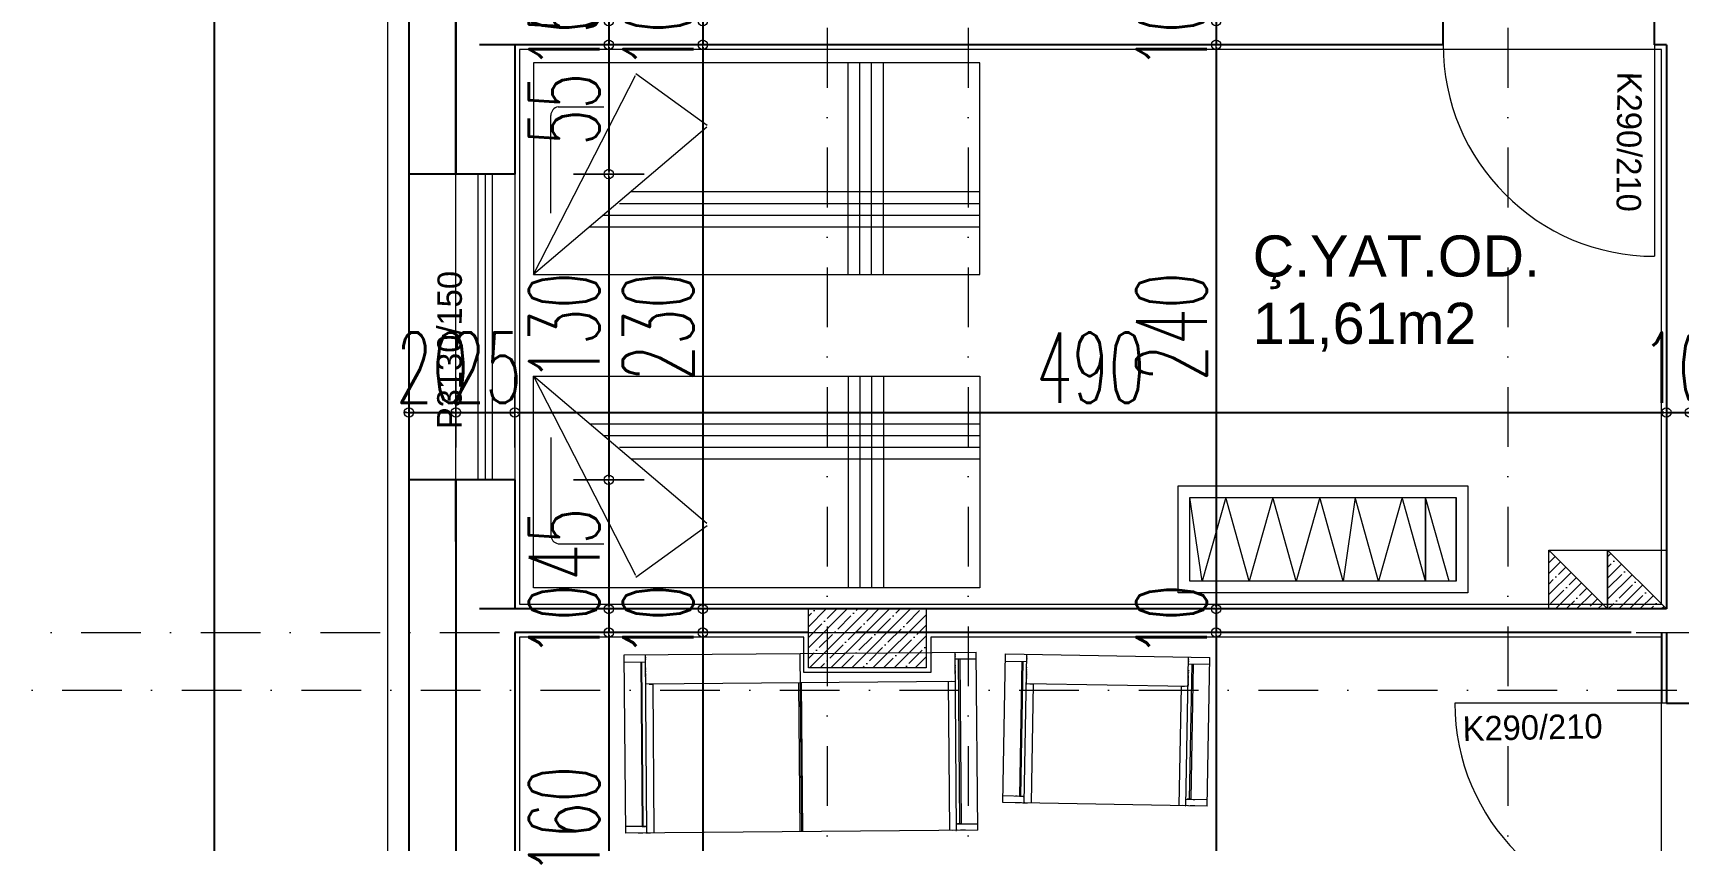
# Model space of a CAD drawing. Header units: millimetres. Extents: x -16104 to 67872, y -88009 to 12107.
# Drawn here: x 25704 to 26404, y -7058 to -6715 of the extents above; entities that cross this region are included whole.
import ezdxf

# ---------------------------------------------------------------- set-up
doc = ezdxf.new("R2010")
doc.units = ezdxf.units.MM
doc.linetypes.add('DASHDOTX2', pattern=[50.8, 25.4, -12.7, 0, -12.7])
doc.layers.get('0').update_dxf_attribs({"color": 241})
for name, color, linetype, lineweight in [('akslar', 144, 'Continuous', 20), ('baca', 46, 'Continuous', 5), ('bacas', 11, 'Continuous', 5), ('duvar', 123, 'Continuous', 25), ('emsal&kolon', 1, 'Continuous', 5), ('kapı', 3, 'Continuous', 5), ('kolon', 1, 'Continuous', 5), ('OLCU', 54, 'Continuous', 13), ('pencere', 5, 'Continuous', 5), ('POZ', 36, 'Continuous', 18), ('SıVA', 40, 'Continuous', 9), ('tefriş', 30, 'Continuous', 5), ('ÖLÇÜ', 252, 'Continuous', 20)]:
    doc.layers.add(name, color=color, linetype=linetype, lineweight=lineweight)
doc.styles.add('DIM', font='Txttw.shx', dxfattribs={"width": 0.6})
doc.styles.add('M2', font='stylu.ttf', dxfattribs={"height": 10})
doc.dimstyles.new('50', dxfattribs={"dimscale": 0, "dimtxt": 30, "dimasz": 1, "dimexe": 0, "dimexo": 2, "dimgap": 4, "dimtad": 1, "dimdec": 0, "dimzin": 0, "dimdsep": 46, "dimtxsty": 'DIM', "dimblk1": 'DOT', "dimblk2": 'DOT', "dimsah": 1, "dimcen": 1.5, "dimdle": 3, "dimse1": 1, "dimse2": 1, "dimclrd": 256, "dimclre": 9, "dimclrt": 256, "dimadec": 0, "dimazin": 0, "dimtfac": 0.24, "dimtdec": 0, "dimtix": 1, "dimtmove": 2, "dimatfit": 3, "dimldrblk": 'DOT', "dimfxl": 0, "dimtolj": 1, "dimtzin": 15, "dimarcsym": 0})

# ---------------------------------------------------------------- blocks, each defined once
blk = doc.blocks.new('NEWBLOCK4')
at = {"layer": 'bacas'}
for p, q in [((-0.8505, 0.5894), (-0.8505, 2.0869)), ((-0.093, 2.0869), (-0.8505, 2.0869)), ((-0.8205, 2.0869), (-0.8205, 1.9969)), ((-0.1205, 1.9969), (-0.1205, 2.0869)), ((-0.1205, 2.0269), (-0.1205, 2.0344)), ((-0.093, 2.0869), (-0.093, 0.5894)), ((-0.093, 2.0344), (-0.093, 2.0144)), ((-0.093, 1.9969), (-0.8505, 1.9969)), ((-0.8405, 1.9969), (-0.838, 1.9969)), ((-0.833, 1.9969), (-0.8305, 1.9969)), ((-0.8205, 2.0169), (-0.1205, 2.0169)), ((-0.1205, 2.0119), (-0.8205, 2.0119)), ((-0.7955, 1.9969), (-0.793, 1.9969)), ((-0.788, 1.9969), (-0.7855, 1.9969)), ((-0.7805, 1.9969), (-0.778, 1.9969)), ((-0.773, 1.9969), (-0.7705, 1.9969)), ((-0.768, 1.9969), (-0.763, 1.9969)), ((-0.7605, 1.9969), (-0.758, 1.9969)), ((-0.7555, 1.9969), (-0.753, 1.9969)), ((-0.7505, 1.9969), (-0.748, 1.9969)), ((-0.7455, 1.9969), (-0.743, 1.9969)), ((-0.7405, 1.9969), (-0.738, 1.9969)), ((-0.7355, 1.9969), (-0.733, 1.9969)), ((-0.7305, 1.9969), (-0.728, 1.9969)), ((-0.7255, 1.9969), (-0.7255, 0.6794)), ((-0.7255, 1.9969), (-0.7255, 1.9944)), ((-0.7255, 1.9819), (-0.7255, 1.9669)), ((-0.7255, 1.9669), (-0.093, 1.9669)), ((-0.1205, 2.0169), (-0.1205, 2.0019)), ((-0.1205, 2.0144), (-0.1205, 2.0119)), ((-0.093, 2.0019), (-0.093, 1.9819)), ((-0.093, 1.9944), (-0.093, 1.9969)), ((-0.8505, 1.3369), (-0.093, 1.3369)), ((-0.093, 1.3425), (-0.7255, 1.3425)), ((-0.093, 1.3319), (-0.7255, 1.3319)), ((-0.7255, 0.6944), (-0.7255, 0.7094)), ((-0.7255, 0.7094), (-0.093, 0.7094)), ((-0.093, 0.6794), (-0.8505, 0.6794)), ((-0.8405, 0.6794), (-0.838, 0.6794)), ((-0.833, 0.6794), (-0.8305, 0.6794)), ((-0.8205, 0.5894), (-0.8205, 0.6794)), ((-0.1205, 0.6644), (-0.8205, 0.6644)), ((-0.8205, 0.6594), (-0.1205, 0.6594)), ((-0.7955, 0.6794), (-0.793, 0.6794)), ((-0.788, 0.6794), (-0.7855, 0.6794)), ((-0.7805, 0.6794), (-0.778, 0.6794)), ((-0.773, 0.6794), (-0.7705, 0.6794)), ((-0.768, 0.6794), (-0.763, 0.6794)), ((-0.7605, 0.6794), (-0.758, 0.6794)), ((-0.7555, 0.6794), (-0.753, 0.6794)), ((-0.7505, 0.6794), (-0.748, 0.6794)), ((-0.7455, 0.6794), (-0.743, 0.6794)), ((-0.7405, 0.6794), (-0.738, 0.6794)), ((-0.7355, 0.6794), (-0.733, 0.6794)), ((-0.7305, 0.6794), (-0.728, 0.6794)), ((-0.7255, 0.6794), (-0.7255, 0.6819)), ((-0.1205, 0.6794), (-0.1205, 0.5894)), ((-0.1205, 0.6594), (-0.1205, 0.6744)), ((-0.1205, 0.6619), (-0.1205, 0.6644)), ((-0.1205, 0.6494), (-0.1205, 0.6419)), ((-0.093, 0.6744), (-0.093, 0.6944)), ((-0.093, 0.6819), (-0.093, 0.6794)), ((-0.093, 0.6419), (-0.093, 0.6619)), ((-0.093, 0.5894), (-0.8505, 0.5894))]:
    blk.add_line(p, q, dxfattribs=at)
blk = doc.blocks.new('tekli.')
at = {"layer": 'bacas'}
for p, q in [((43.44, 0), (-43.44, 0)), ((-43.44, 0), (-43.44, -63.16)), ((-38.19, 0), (-36.19, 0)), ((-34.94, 0), (-32.94, 0)), ((-34.19, 0), (-34.44, 0)), ((-34.44, 0), (-34.44, -63.16)), ((-31.44, -50.66), (-31.44, 0)), ((31.44, -50.66), (31.44, 0)), ((34.94, 0), (32.94, 0)), ((34.19, 0), (34.44, 0)), ((34.44, 0), (34.44, -63.16)), ((38.19, 0), (36.19, 0)), ((43.44, 0), (43.44, -63.16)), ((-34.44, -2.75), (-43.44, -2.75)), ((-37.44, -2.75), (-38.19, -2.75)), ((-36.44, -60.16), (-36.44, -2.75)), ((-36.44, -2.75), (-34.94, -2.75)), ((-36.19, -2.75), (-35.94, -2.75)), ((-35.94, -2.75), (-35.94, -60.16)), ((34.44, -2.75), (43.44, -2.75)), ((36.44, -2.75), (34.94, -2.75)), ((35.94, -2.75), (35.94, -60.16)), ((36.19, -2.75), (35.94, -2.75)), ((36.44, -60.16), (36.44, -2.75)), ((37.44, -2.75), (38.19, -2.75)), ((34.44, -50.66), (-34.44, -50.66)), ((-34.44, -50.66), (-34.19, -50.66)), ((-34.44, -51.16), (-34.44, -50.91)), ((-34.44, -51.66), (-34.44, -51.41)), ((-34.44, -52.16), (-34.44, -51.91)), ((-34.44, -52.66), (-34.44, -52.41)), ((-34.44, -53.16), (-34.44, -52.91)), ((-34.44, -53.66), (-34.44, -53.41)), ((-34.44, -54.16), (-34.44, -53.91)), ((-34.44, -54.91), (-34.44, -54.41)), ((-34.44, -55.41), (-34.44, -55.16)), ((-34.44, -56.16), (-34.44, -55.91)), ((-32.94, -50.66), (-31.44, -50.66)), ((32.94, -50.66), (31.44, -50.66)), ((34.44, -50.66), (34.19, -50.66)), ((34.44, -51.16), (34.44, -50.91)), ((34.44, -51.66), (34.44, -51.41)), ((34.44, -52.16), (34.44, -51.91)), ((34.44, -52.66), (34.44, -52.41)), ((34.44, -53.16), (34.44, -52.91)), ((34.44, -53.66), (34.44, -53.41)), ((34.44, -54.16), (34.44, -53.91)), ((34.44, -54.91), (34.44, -54.41)), ((34.44, -55.41), (34.44, -55.16)), ((34.44, -56.16), (34.44, -55.91)), ((-43.44, -60.16), (-34.44, -60.16)), ((-34.44, -56.91), (-34.44, -56.66)), ((-34.44, -57.66), (-34.44, -57.41)), ((-34.44, -61.41), (-34.44, -61.16)), ((-34.44, -62.16), (-34.44, -61.91)), ((34.44, -56.91), (34.44, -56.66)), ((34.44, -57.66), (34.44, -57.41)), ((43.44, -60.16), (34.44, -60.16)), ((34.44, -61.41), (34.44, -61.16)), ((34.44, -62.16), (34.44, -61.91)), ((-43.44, -63.16), (43.44, -63.16))]:
    blk.add_line(p, q, dxfattribs=at)
blk = doc.blocks.new('cv')
at = {"layer": 'tefriş', "linetype": 'ByBlock'}
for p, q in [((-13586.28, -26708.58), (-13586.28, -26744.07)), ((-13573.28, -26708.58), (-13573.28, -26744.07))]:
    blk.add_line(p, q, dxfattribs=at)
for points in [[(-13591.28, -26703.58), (-13468.02, -26703.58), (-13468.02, -26749.07), (-13591.28, -26749.07)], [(-13586.28, -26708.58), (-13473.02, -26708.58), (-13473.02, -26744.07), (-13586.28, -26744.07)]]:
    blk.add_lwpolyline(points, close=True, dxfattribs=at)
blk.add_lwpolyline([(-13583.28, -26708.58), (-13573.28, -26744.07), (-13573.28, -26708.58), (-13563.28, -26744.07), (-13553.28, -26708.58), (-13543.28, -26744.07), (-13538.28, -26708.58), (-13528.28, -26744.07), (-13518.28, -26708.58), (-13508.28, -26744.07), (-13498.28, -26708.58), (-13488.28, -26744.07), (-13478.28, -26708.58), (-13473.02, -26744.07)], dxfattribs=at)
blk = doc.blocks.new('rec')
at = {"layer": 'tefriş', "linetype": 'ByBlock'}
for p, q in [((21489.37, 4993.97), (21532.87, 4909.34)), ((21563.13, 4931.27), (21489.37, 4993.97)), ((21623.29, 4993.97), (21623.29, 4903.97)), ((21628.29, 4993.97), (21628.29, 4903.97)), ((21633.29, 4993.97), (21633.29, 4903.97)), ((21638.29, 4993.97), (21638.29, 4903.97)), ((21513.18, 4973.72), (21679.37, 4973.72)), ((21496.74, 4967.85), (21496.74, 4926.33)), ((21519.07, 4968.72), (21679.37, 4968.72)), ((21525.99, 4963.72), (21679.37, 4963.72)), ((21530.83, 4958.72), (21679.37, 4958.72)), ((21533, 4908.51), (21563.26, 4930.43)), ((21499.86, 4922.66), (21519.35, 4922.66))]:
    blk.add_line(p, q, dxfattribs=at)
blk.add_lwpolyline([(21489.37, 4993.97), (21679.37, 4993.97), (21679.37, 4903.97), (21489.37, 4903.97), (21489.37, 4993.97)], dxfattribs=at)
blk.add_arc((21500.64, 4926.49), 3.9, 182.33617, 258.52931, dxfattribs=at)
blk = doc.blocks.new('DOT')
for p, q in [((0, 15), (0, -15)), ((-2, 0), (0, 0)), ((2, 0), (0, 0))]:
    blk.add_line(p, q)
blk.add_circle((0, 0), 2)
blk = doc.blocks.new('*D7291')
at = {"layer": 'Defpoints', "color": 0, "transparency": 16777216}
for p in [(25949.37, -6704.56), (25949.37, -6709.56), (25949.37, -6709.56)]:
    blk.add_point(p, dxfattribs=at)
at = {"layer": 'OLCU', "lineweight": -2, "transparency": 16777216}
for p, q in [((25949.37, -6703.56), (25949.37, -6702.56)), ((25949.37, -6704.56), (25949.37, -6709.56)), ((25949.37, -6710.56), (25949.37, -6711.56))]:
    blk.add_line(p, q, dxfattribs=at)
for p, rotation in [((25949.37, -6704.56), 270), ((25949.37, -6709.56), 90)]:
    blk.add_blockref('DOT', p, dxfattribs=dict(at, rotation=rotation))
at = {"layer": 'OLCU', "transparency": 16777216, "insert": (25930.37, -6707.06), "char_height": 30, "attachment_point": 5, "rotation": 90, "style": 'DIM'}
blk.add_mtext('\\A1;5', dxfattribs=at)
blk = doc.blocks.new('*D7292')
at = {"layer": 'Defpoints', "color": 0, "transparency": 16777216}
for p in [(25949.37, -6709.56), (25949.37, -6719.56), (25949.37, -6719.56)]:
    blk.add_point(p, dxfattribs=at)
at = {"layer": 'OLCU', "lineweight": -2, "transparency": 16777216}
for p, q in [((25949.37, -6708.56), (25949.37, -6707.56)), ((25949.37, -6709.56), (25949.37, -6719.56)), ((25949.37, -6720.56), (25949.37, -6721.56))]:
    blk.add_line(p, q, dxfattribs=at)
for p, rotation in [((25949.37, -6709.56), 270), ((25949.37, -6719.56), 90)]:
    blk.add_blockref('DOT', p, dxfattribs=dict(at, rotation=rotation))
at = {"layer": 'OLCU', "transparency": 16777216, "insert": (25930.37, -6714.56), "char_height": 30, "attachment_point": 5, "rotation": 90, "style": 'DIM'}
blk.add_mtext('\\A1;10', dxfattribs=at)
blk = doc.blocks.new('*D7597')
at = {"layer": 'Defpoints', "color": 0, "transparency": 16777216}
for p in [(25909.37, -6719.56), (25909.37, -6774.56), (25949.37, -6774.56)]:
    blk.add_point(p, dxfattribs=at)
at = {"layer": 'OLCU', "lineweight": -2, "transparency": 16777216}
blk.add_line((25949.37, -6720.56), (25949.37, -6773.56), dxfattribs=at)
for p, rotation in [((25949.37, -6719.56), 90), ((25949.37, -6774.56), 270)]:
    blk.add_blockref('DOT', p, dxfattribs=dict(at, rotation=rotation))
at = {"layer": 'OLCU', "transparency": 16777216, "insert": (25930.37, -6747.06), "char_height": 30, "attachment_point": 5, "rotation": 90, "style": 'DIM'}
blk.add_mtext('\\A1;55', dxfattribs=at)
blk = doc.blocks.new('*D7598')
at = {"layer": 'Defpoints', "color": 0, "transparency": 16777216}
for p in [(25909.37, -6774.56), (25909.37, -6904.56), (25949.37, -6904.56)]:
    blk.add_point(p, dxfattribs=at)
at = {"layer": 'OLCU', "lineweight": -2, "transparency": 16777216}
blk.add_line((25949.37, -6775.56), (25949.37, -6903.56), dxfattribs=at)
for p, rotation in [((25949.37, -6774.56), 90), ((25949.37, -6904.56), 270)]:
    blk.add_blockref('DOT', p, dxfattribs=dict(at, rotation=rotation))
at = {"layer": 'OLCU', "transparency": 16777216, "insert": (25930.37, -6839.56), "char_height": 30, "attachment_point": 5, "rotation": 90, "style": 'DIM'}
blk.add_mtext('\\A1;130', dxfattribs=at)
blk = doc.blocks.new('*D7599')
at = {"layer": 'Defpoints', "color": 0, "transparency": 16777216}
for p in [(25909.37, -6904.56), (25909.37, -6959.56), (25949.37, -6959.56)]:
    blk.add_point(p, dxfattribs=at)
at = {"layer": 'OLCU', "lineweight": -2, "transparency": 16777216}
blk.add_line((25949.37, -6905.56), (25949.37, -6958.56), dxfattribs=at)
for p, rotation in [((25949.37, -6904.56), 90), ((25949.37, -6959.56), 270)]:
    blk.add_blockref('DOT', p, dxfattribs=dict(at, rotation=rotation))
at = {"layer": 'OLCU', "transparency": 16777216, "insert": (25930.37, -6932.06), "char_height": 30, "attachment_point": 5, "rotation": 90, "style": 'DIM'}
blk.add_mtext('\\A1;45', dxfattribs=at)
blk = doc.blocks.new('*D7293')
at = {"layer": 'Defpoints', "color": 0, "transparency": 16777216}
for p in [(25949.37, -6959.56), (25949.37, -6969.56), (25949.37, -6969.56)]:
    blk.add_point(p, dxfattribs=at)
at = {"layer": 'OLCU', "lineweight": -2, "transparency": 16777216}
for p, q in [((25949.37, -6958.56), (25949.37, -6957.56)), ((25949.37, -6959.56), (25949.37, -6969.56)), ((25949.37, -6970.56), (25949.37, -6971.56))]:
    blk.add_line(p, q, dxfattribs=at)
for p, rotation in [((25949.37, -6959.56), 270), ((25949.37, -6969.56), 90)]:
    blk.add_blockref('DOT', p, dxfattribs=dict(at, rotation=rotation))
at = {"layer": 'OLCU', "transparency": 16777216, "insert": (25930.37, -6964.56), "char_height": 30, "attachment_point": 5, "rotation": 90, "style": 'DIM'}
blk.add_mtext('\\A1;10', dxfattribs=at)
blk = doc.blocks.new('*D7600')
at = {"layer": 'Defpoints', "color": 0, "transparency": 16777216}
for p in [(25909.37, -6969.56), (25909.37, -7129.31), (25949.37, -7129.31)]:
    blk.add_point(p, dxfattribs=at)
at = {"layer": 'OLCU', "lineweight": -2, "transparency": 16777216}
blk.add_line((25949.37, -6970.56), (25949.37, -7128.31), dxfattribs=at)
for p, rotation in [((25949.37, -6969.56), 90), ((25949.37, -7129.31), 270)]:
    blk.add_blockref('DOT', p, dxfattribs=dict(at, rotation=rotation))
at = {"layer": 'OLCU', "transparency": 16777216, "insert": (25930.37, -7049.44), "char_height": 30, "attachment_point": 5, "rotation": 90, "style": 'DIM'}
blk.add_mtext('\\A1;160', dxfattribs=at)
blk = doc.blocks.new('*D7296')
at = {"layer": 'Defpoints', "color": 0, "transparency": 16777216}
for p in [(25989.37, -6709.56), (25989.37, -6719.56), (25989.37, -6719.56)]:
    blk.add_point(p, dxfattribs=at)
at = {"layer": 'OLCU', "lineweight": -2, "transparency": 16777216}
for p, q in [((25989.37, -6708.56), (25989.37, -6707.56)), ((25989.37, -6709.56), (25989.37, -6719.56)), ((25989.37, -6720.56), (25989.37, -6721.56))]:
    blk.add_line(p, q, dxfattribs=at)
for p, rotation in [((25989.37, -6709.56), 270), ((25989.37, -6719.56), 90)]:
    blk.add_blockref('DOT', p, dxfattribs=dict(at, rotation=rotation))
at = {"layer": 'OLCU', "transparency": 16777216, "insert": (25970.37, -6714.56), "char_height": 30, "attachment_point": 5, "rotation": 90, "style": 'DIM'}
blk.add_mtext('\\A1;10', dxfattribs=at)
blk = doc.blocks.new('*D7297')
at = {"layer": 'Defpoints', "color": 0, "transparency": 16777216}
for p in [(25989.37, -6719.56), (25989.37, -6959.56), (25989.37, -6959.56)]:
    blk.add_point(p, dxfattribs=at)
at = {"layer": 'OLCU', "lineweight": -2, "transparency": 16777216}
blk.add_line((25989.37, -6720.56), (25989.37, -6958.56), dxfattribs=at)
for p, rotation in [((25989.37, -6719.56), 90), ((25989.37, -6959.56), 270)]:
    blk.add_blockref('DOT', p, dxfattribs=dict(at, rotation=rotation))
at = {"layer": 'OLCU', "transparency": 16777216, "insert": (25970.37, -6839.56), "char_height": 30, "attachment_point": 5, "rotation": 90, "style": 'DIM'}
blk.add_mtext('\\A1;230', dxfattribs=at)
blk = doc.blocks.new('*D7298')
at = {"layer": 'Defpoints', "color": 0, "transparency": 16777216}
for p in [(25989.37, -6959.56), (25989.37, -6969.56), (25989.37, -6969.56)]:
    blk.add_point(p, dxfattribs=at)
at = {"layer": 'OLCU', "lineweight": -2, "transparency": 16777216}
for p, q in [((25989.37, -6958.56), (25989.37, -6957.56)), ((25989.37, -6959.56), (25989.37, -6969.56)), ((25989.37, -6970.56), (25989.37, -6971.56))]:
    blk.add_line(p, q, dxfattribs=at)
for p, rotation in [((25989.37, -6959.56), 270), ((25989.37, -6969.56), 90)]:
    blk.add_blockref('DOT', p, dxfattribs=dict(at, rotation=rotation))
at = {"layer": 'OLCU', "transparency": 16777216, "insert": (25970.37, -6964.56), "char_height": 30, "attachment_point": 5, "rotation": 90, "style": 'DIM'}
blk.add_mtext('\\A1;10', dxfattribs=at)
blk = doc.blocks.new('*D7299')
at = {"layer": 'Defpoints', "color": 0, "transparency": 16777216}
for p in [(25989.37, -6969.56), (25989.37, -7419.06), (25989.37, -7419.06)]:
    blk.add_point(p, dxfattribs=at)
at = {"layer": 'OLCU', "lineweight": -2, "transparency": 16777216}
blk.add_line((25989.37, -6970.56), (25989.37, -7418.06), dxfattribs=at)
for p, rotation in [((25989.37, -6969.56), 90), ((25989.37, -7419.06), 270)]:
    blk.add_blockref('DOT', p, dxfattribs=dict(at, rotation=rotation))
at = {"layer": 'OLCU', "transparency": 16777216, "insert": (25970.37, -7194.31), "char_height": 30, "attachment_point": 5, "rotation": 90, "style": 'DIM'}
blk.add_mtext('\\A1;450', dxfattribs=at)
blk = doc.blocks.new('*D7310')
at = {"layer": 'Defpoints', "color": 0, "transparency": 16777216}
for p in [(26207.79, -6709.56), (26207.79, -6719.56), (26207.79, -6719.56)]:
    blk.add_point(p, dxfattribs=at)
at = {"layer": 'OLCU', "lineweight": -2, "transparency": 16777216}
for p, q in [((26207.79, -6708.56), (26207.79, -6707.56)), ((26207.79, -6709.56), (26207.79, -6719.56)), ((26207.79, -6720.56), (26207.79, -6721.56))]:
    blk.add_line(p, q, dxfattribs=at)
for p, rotation in [((26207.79, -6709.56), 270), ((26207.79, -6719.56), 90)]:
    blk.add_blockref('DOT', p, dxfattribs=dict(at, rotation=rotation))
at = {"layer": 'OLCU', "transparency": 16777216, "insert": (26188.79, -6714.56), "char_height": 30, "attachment_point": 5, "rotation": 90, "style": 'DIM'}
blk.add_mtext('\\A1;10', dxfattribs=at)
blk = doc.blocks.new('*D7634')
at = {"layer": 'Defpoints', "color": 0, "transparency": 16777216}
for p in [(25884.37, -6875.94), (25864.37, -6904.56), (25884.37, -6904.56)]:
    blk.add_point(p, dxfattribs=at)
at = {"layer": 'OLCU', "lineweight": -2, "transparency": 16777216}
for p, q in [((25863.37, -6875.94), (25862.37, -6875.94)), ((25864.37, -6875.94), (25884.37, -6875.94)), ((25885.37, -6875.94), (25886.37, -6875.94))]:
    blk.add_line(p, q, dxfattribs=at)
blk.add_blockref('DOT', (25864.37, -6875.94), dxfattribs=at)
at = {"layer": 'OLCU', "lineweight": -2, "transparency": 16777216, "rotation": 180}
blk.add_blockref('DOT', (25884.37, -6875.94), dxfattribs=at)
at = {"layer": 'OLCU', "transparency": 16777216, "insert": (25874.37, -6856.94), "char_height": 30, "attachment_point": 5, "style": 'DIM'}
blk.add_mtext('\\A1;20', dxfattribs=at)
blk = doc.blocks.new('*D7332')
at = {"layer": 'Defpoints', "color": 0, "transparency": 16777216}
for p in [(25884.37, -6875.94), (25909.37, -6875.94), (25909.37, -6875.94)]:
    blk.add_point(p, dxfattribs=at)
at = {"layer": 'OLCU', "lineweight": -2, "transparency": 16777216}
for p, q in [((25883.37, -6875.94), (25882.37, -6875.94)), ((25884.37, -6875.94), (25909.37, -6875.94)), ((25910.37, -6875.94), (25911.37, -6875.94))]:
    blk.add_line(p, q, dxfattribs=at)
blk.add_blockref('DOT', (25884.37, -6875.94), dxfattribs=at)
at = {"layer": 'OLCU', "lineweight": -2, "transparency": 16777216, "rotation": 180}
blk.add_blockref('DOT', (25909.37, -6875.94), dxfattribs=at)
at = {"layer": 'OLCU', "transparency": 16777216, "insert": (25896.87, -6856.94), "char_height": 30, "attachment_point": 5, "style": 'DIM'}
blk.add_mtext('\\A1;25', dxfattribs=at)
blk = doc.blocks.new('*D7333')
at = {"layer": 'Defpoints', "color": 0, "transparency": 16777216}
for p in [(25909.37, -6875.94), (26399.37, -6875.94), (26399.37, -6875.94)]:
    blk.add_point(p, dxfattribs=at)
at = {"layer": 'OLCU', "lineweight": -2, "transparency": 16777216}
blk.add_line((25910.37, -6875.94), (26398.37, -6875.94), dxfattribs=at)
at = {"layer": 'OLCU', "lineweight": -2, "transparency": 16777216, "rotation": 180}
blk.add_blockref('DOT', (25909.37, -6875.94), dxfattribs=at)
at = {"layer": 'OLCU', "lineweight": -2, "transparency": 16777216}
blk.add_blockref('DOT', (26399.37, -6875.94), dxfattribs=at)
at = {"layer": 'OLCU', "transparency": 16777216, "insert": (26154.37, -6856.94), "char_height": 30, "attachment_point": 5, "style": 'DIM'}
blk.add_mtext('\\A1;490', dxfattribs=at)
blk = doc.blocks.new('*D7334')
at = {"layer": 'Defpoints', "color": 0, "transparency": 16777216}
for p in [(26399.37, -6875.94), (26409.37, -6875.94), (26409.37, -6875.94)]:
    blk.add_point(p, dxfattribs=at)
at = {"layer": 'OLCU', "lineweight": -2, "transparency": 16777216}
for p, q in [((26398.37, -6875.94), (26397.37, -6875.94)), ((26399.37, -6875.94), (26409.37, -6875.94)), ((26410.37, -6875.94), (26411.37, -6875.94))]:
    blk.add_line(p, q, dxfattribs=at)
blk.add_blockref('DOT', (26399.37, -6875.94), dxfattribs=at)
at = {"layer": 'OLCU', "lineweight": -2, "transparency": 16777216, "rotation": 180}
blk.add_blockref('DOT', (26409.37, -6875.94), dxfattribs=at)
at = {"layer": 'OLCU', "transparency": 16777216, "insert": (26404.37, -6856.94), "char_height": 30, "attachment_point": 5, "style": 'DIM'}
blk.add_mtext('\\A1;10', dxfattribs=at)
blk = doc.blocks.new('*D7564')
at = {"layer": 'Defpoints', "color": 0, "transparency": 16777216}
for p in [(25781.66, -6589.56), (25884.37, -6589.56), (25884.37, -7594.06)]:
    blk.add_point(p, dxfattribs=at)
at = {"layer": 'OLCU', "lineweight": -2, "transparency": 16777216}
blk.add_line((25781.66, -7593.06), (25781.66, -6590.56), dxfattribs=at)
for p, rotation in [((25781.66, -6589.56), 90), ((25781.66, -7594.06), 270)]:
    blk.add_blockref('DOT', p, dxfattribs=dict(at, rotation=rotation))
at = {"layer": 'OLCU', "transparency": 16777216, "insert": (25762.66, -7091.81), "char_height": 30, "attachment_point": 5, "rotation": 90, "style": 'DIM'}
blk.add_mtext('\\A1;1005', dxfattribs=at)
blk = doc.blocks.new('*D7545')
at = {"layer": 'Defpoints', "color": 0, "transparency": 16777216}
for p in [(26207.79, -6719.56), (26207.79, -6959.56), (26207.79, -6959.56)]:
    blk.add_point(p, dxfattribs=at)
at = {"layer": 'OLCU', "lineweight": -2, "transparency": 16777216}
blk.add_line((26207.79, -6720.56), (26207.79, -6958.56), dxfattribs=at)
for p, rotation in [((26207.79, -6719.56), 90), ((26207.79, -6959.56), 270)]:
    blk.add_blockref('DOT', p, dxfattribs=dict(at, rotation=rotation))
at = {"layer": 'OLCU', "transparency": 16777216, "insert": (26188.79, -6839.56), "char_height": 30, "attachment_point": 5, "rotation": 90, "style": 'DIM'}
blk.add_mtext('\\A1;240', dxfattribs=at)
blk = doc.blocks.new('*D7546')
at = {"layer": 'Defpoints', "color": 0, "transparency": 16777216}
for p in [(26207.79, -6959.56), (26207.79, -6969.56), (26207.79, -6969.56)]:
    blk.add_point(p, dxfattribs=at)
at = {"layer": 'OLCU', "lineweight": -2, "transparency": 16777216}
for p, q in [((26207.79, -6958.56), (26207.79, -6957.56)), ((26207.79, -6959.56), (26207.79, -6969.56)), ((26207.79, -6970.56), (26207.79, -6971.56))]:
    blk.add_line(p, q, dxfattribs=at)
for p, rotation in [((26207.79, -6959.56), 270), ((26207.79, -6969.56), 90)]:
    blk.add_blockref('DOT', p, dxfattribs=dict(at, rotation=rotation))
at = {"layer": 'OLCU', "transparency": 16777216, "insert": (26188.79, -6964.56), "char_height": 30, "attachment_point": 5, "rotation": 90, "style": 'DIM'}
blk.add_mtext('\\A1;10', dxfattribs=at)
blk = doc.blocks.new('*D7547')
at = {"layer": 'Defpoints', "color": 0, "transparency": 16777216}
for p in [(26207.79, -6969.56), (26207.79, -7569.06), (26207.79, -7569.06)]:
    blk.add_point(p, dxfattribs=at)
at = {"layer": 'OLCU', "lineweight": -2, "transparency": 16777216}
blk.add_line((26207.79, -6970.56), (26207.79, -7568.06), dxfattribs=at)
for p, rotation in [((26207.79, -6969.56), 90), ((26207.79, -7569.06), 270)]:
    blk.add_blockref('DOT', p, dxfattribs=dict(at, rotation=rotation))
at = {"layer": 'OLCU', "transparency": 16777216, "insert": (26188.79, -7269.31), "char_height": 30, "attachment_point": 5, "rotation": 90, "style": 'DIM'}
blk.add_mtext('\\A1;600', dxfattribs=at)

msp = doc.modelspace()

# ---------------------------------------------------------------- hatches: boundary and pattern name
at = {"layer": 'kolon'}
h = msp.add_hatch(dxfattribs=at)
h.set_pattern_fill('ANSI35,_O', color=256)
h.set_pattern_definition([(45, (21361.3546, -10930.656), (-4.490128, 4.490128), []), (45, (21365.845, -10930.656), (-4.490128, 4.490128), [7.9375, -1.5875, 0, -1.5875])])
h.paths.add_polyline_path([(26084.37, -6984.56), (26084.37, -6959.56), (26034.37, -6959.56), (26034.37, -6984.56)])
at = {"layer": 'ÖLÇÜ'}
h = msp.add_hatch(dxfattribs=at)
h.set_pattern_fill('ANSI35,_O', color=256)
h.set_pattern_definition([(45, (10791.828, 32421.2484), (-4.4901281, 4.4901281), []), (45, (10796.318, 32421.2484), (-4.4901281, 4.4901281), [7.9375, -1.5875, 0, -1.5875])])
h.paths.add_polyline_path([(26349.37, -6934.56), (26349.37, -6936.56), (26351.37, -6936.56)])
h.paths.add_polyline_path([(26351.37, -6936.56), (26349.37, -6936.56), (26349.37, -6959.06), (26373.87, -6959.06)])
h.paths.add_polyline_path([(26373.87, -6959.06), (26349.37, -6959.06), (26349.37, -6959.56), (26374.37, -6959.56)])
h.paths.add_polyline_path([(26376.37, -6936.56), (26374.37, -6936.56), (26374.37, -6959.06), (26397.37, -6959.06), (26397.37, -6957.56)])
h.paths.add_polyline_path([(26374.37, -6934.56), (26374.37, -6936.56), (26376.37, -6936.56)])
h.paths.add_polyline_path([(26397.37, -6959.06), (26374.37, -6959.06), (26374.37, -6959.56), (26397.37, -6959.56)])
h.paths.add_polyline_path([(26398.87, -6959.06), (26397.37, -6959.06), (26397.37, -6959.56), (26399.37, -6959.56)])
h.paths.add_polyline_path([(26397.37, -6957.56), (26397.37, -6959.06), (26398.87, -6959.06)])

# ---------------------------------------------------------------- linework, layer by layer
at = {"layer": 'akslar', "linetype": 'DASHDOTX2'}
for p, q in [((26042.33, -5134.56), (26042.33, -7944.06)), ((26102.37, -5134.56), (26102.37, -7944.06)), ((26331.87, -5134.56), (26331.87, -7944.06)), ((24910.45, -6969.56), (27960.45, -6969.56)), ((24902.37, -6994.06), (27952.37, -6994.06))]:
    msp.add_line(p, q, dxfattribs=at)
at = {"layer": 'baca'}
for points in [[(26349.37, -6934.56), (26374.37, -6934.56), (26374.37, -6959.56), (26349.37, -6959.56), (26349.37, -6934.56), (26374.37, -6959.56)], [(26374.37, -6934.56), (26399.37, -6934.56), (26399.37, -6959.56), (26374.37, -6959.56), (26374.37, -6934.56), (26399.37, -6959.56)]]:
    msp.add_lwpolyline(points, dxfattribs=at)
at = {"layer": 'duvar'}
for p, q in [((25864.37, -6654.56), (25864.37, -7259.31)), ((25864.37, -6704.56), (25864.37, -6774.56)), ((25884.37, -6774.56), (25884.37, -6704.56)), ((25884.37, -6704.56), (25884.37, -6774.56)), ((25884.37, -6704.56), (25884.37, -6774.56)), ((26304.37, -6719.56), (26304.37, -6709.56)), ((26394.37, -6719.56), (26394.37, -6709.56)), ((26304.37, -6719.56), (25894.37, -6719.56)), ((25909.37, -6719.56), (25909.37, -6774.56)), ((26399.37, -6719.56), (26394.37, -6719.56)), ((26399.37, -6719.56), (26399.37, -6959.56)), ((25909.37, -6774.56), (25864.37, -6774.56)), ((25864.37, -6904.56), (25864.37, -7129.31)), ((25909.37, -6904.56), (25864.37, -6904.56)), ((25884.37, -6930.81), (25884.37, -6904.56)), ((25884.37, -6904.56), (25884.37, -6930.81)), ((25884.37, -6904.56), (25884.37, -7129.31)), ((25909.37, -6904.56), (25909.37, -6959.56)), ((25909.37, -6904.56), (25909.37, -6959.56)), ((25884.37, -6930.81), (25884.37, -7060.81)), ((25909.37, -6939.56), (25909.37, -6959.56)), ((26399.37, -6959.56), (25894.37, -6959.56)), ((26034.37, -6969.56), (25909.37, -6969.56)), ((25909.37, -6969.56), (25909.37, -7129.31)), ((26384.37, -6969.56), (26054.37, -6969.56)), ((26397.37, -6969.56), (26397.37, -6999.56)), ((26399.37, -6969.56), (26399.37, -6999.56)), ((26399.37, -6999.56), (26409.37, -6999.56))]:
    msp.add_line(p, q, dxfattribs=at)
at = {"layer": 'emsal&kolon'}
msp.add_lwpolyline([(26034.37, -6984.56), (26034.37, -6959.56), (26084.37, -6959.56), (26084.37, -6984.56), (26034.37, -6984.56)], dxfattribs=at)
at = {"layer": 'kapı'}
for p, q in [((26394.37, -6719.56), (26394.37, -6809.56)), ((26399.37, -6999.56), (26309.37, -6999.56))]:
    msp.add_line(p, q, dxfattribs=at)
for centre in [(26394.37, -6719.56), (26399.37, -6999.56)]:
    msp.add_arc(centre, 90, 180, 270, dxfattribs=at)
at = {"layer": 'pencere'}
for p, q in [((25884.37, -6904.56), (25884.37, -6774.56)), ((25893.87, -6904.56), (25893.87, -6774.56)), ((25896.87, -6904.56), (25896.87, -6774.56)), ((25899.87, -6904.56), (25899.87, -6774.56)), ((25909.37, -6774.56), (25909.37, -6904.56))]:
    msp.add_line(p, q, dxfattribs=at)
at = {"layer": 'SıVA'}
for points in [[(26992.37, -6842.56), (26992.37, -7357.06), (26857.37, -7357.06), (26857.37, -7617.06), (26075.37, -7617.06), (26075.37, -7447.06), (25855.37, -7447.06), (25855.37, -6592.56), (25393.37, -6592.56), (25393.37, -6077.87), (25223.37, -6077.87), (25223.37, -5625.56), (25513.37, -5625.56), (25513.37, -5455.56), (27335.37, -5455.56), (27335.37, -5625.56), (27625.37, -5625.56), (27625.37, -6077.87), (27455.37, -6077.87), (27455.37, -6572.56), (27295.37, -6572.56), (27295.37, -6842.56)], [(26319.37, -6721.56), (25911.37, -6721.56), (25911.37, -6957.56), (26397.37, -6957.56), (26397.37, -6721.56)], [(26111.37, -7567.06), (26397.37, -7567.06), (26397.37, -7089.56), (26397.37, -6971.56), (26086.37, -6971.56), (26086.37, -6986.56), (26032.37, -6986.56), (26032.37, -6971.56), (25911.37, -6971.56), (25911.37, -7129.31), (25911.37, -7417.06), (26032.37, -7417.06), (26032.37, -7407.06), (26071.37, -7407.06), (26071.37, -7417.06), (26111.37, -7417.06)]]:
    msp.add_lwpolyline(points, close=True, dxfattribs=at)
at = {"layer": 'tefriş', "linetype": 'ByBlock'}
for p, q in [((25917.31, -6817.3), (25960.81, -6732.67)), ((25960.94, -6731.84), (25991.2, -6753.77)), ((26051.23, -6817.3), (26051.23, -6727.3)), ((26056.23, -6817.3), (26056.23, -6727.3)), ((26061.23, -6817.3), (26061.23, -6727.3)), ((26066.23, -6817.3), (26066.23, -6727.3)), ((25927.8, -6746), (25947.29, -6746)), ((25991.07, -6754.6), (25917.31, -6817.3)), ((25924.68, -6791.18), (25924.68, -6749.66)), ((25958.77, -6782.06), (26107.31, -6782.06)), ((25953.93, -6787.06), (26107.31, -6787.06)), ((25941.13, -6797.06), (26107.31, -6797.06)), ((25947.01, -6792.06), (26107.31, -6792.06))]:
    msp.add_line(p, q, dxfattribs=at)
msp.add_lwpolyline([(25917.31, -6817.3), (26107.31, -6817.3), (26107.31, -6727.3), (25917.31, -6727.3), (25917.31, -6817.3)], dxfattribs=at)
msp.add_arc((25928.58, -6749.82), 3.9, 101.47069, 177.66383, dxfattribs=at)

# ---------------------------------------------------------------- block references
at = {"layer": 'duvar'}
msp.add_blockref('rec', (4427.94, -11854.48), dxfattribs=at)
at = {"layer": 'tefriş', "rotation": 180}
msp.add_blockref('cv', (12723.65, -33656.28), dxfattribs=at)
at = {"layer": 'tefriş', "xscale": 99.99999999999761, "yscale": 99.99999999999761, "zscale": 99.99999999999761, "rotation": 270.4785116298202}
msp.add_blockref('NEWBLOCK4', (25897.74, -7064.66), dxfattribs=at)
at = {"layer": 'tefriş', "xscale": -1, "rotation": 178.9850771958467}
msp.add_blockref('tekli.', (26160.55, -7042.6), dxfattribs=at)

# ---------------------------------------------------------------- texts
at = {"layer": 'emsal&kolon', "char_height": 17.5, "width": 1076.8413, "attachment_point": 9}
for s, insert in [('{\\fArial|b0|i0|c162|p34;Ç.YAT.OD.}', (26345.59, -6823.58)), ('{\\fArial|b0|i0|c162|p34;11,61m2}', (26318.53, -6850.07))]:
    msp.add_mtext(s, dxfattribs=dict(at, insert=insert))
at = {"layer": 'POZ', "style": 'M2', "flags": 4}
for tag, p, rotation in [('K290/210', (26378.54, -6731.06), 269.63996), ('P3130/150', (25886.72, -6883.08), 89.83596), ('K290/210', (26312.8, -7015.68), 1.13919)]:
    msp.add_attdef(tag, p, 'K1 80/210', height=10.4, rotation=rotation, dxfattribs=at)

# ---------------------------------------------------------------- dimensions: what is measured, and where the dimension line sits
at = {"layer": 'OLCU'}
dim = msp.add_aligned_dim(p1=(25884.37223984, -7594.06011155), p2=(25884.37223984, -6589.56011155), distance=102.70769654, dimstyle='50', override={"dimscale": 1}, dxfattribs=at)
dim.commit()
dim.dimension.update_dxf_attribs({"geometry": '*D7564', "text_midpoint": (25762.6645433, -7091.81011155)})
for base, p1, p2, picture, middle in [((25949.37, -6719.56), (25949.37, -6709.56), (25949.37, -6719.56), '*D7292', (25930.37, -6714.56)), ((25989.37, -6719.56), (25989.37, -6709.56), (25989.37, -6719.56), '*D7296', (25970.37, -6714.56)), ((26207.79, -6719.56), (26207.79, -6709.56), (26207.79, -6719.56), '*D7310', (26188.79, -6714.56)), ((25949.37, -6709.56), (25949.37, -6704.56), (25949.37, -6709.56), '*D7291', (25930.37, -6707.06)), ((25949.37, -6774.56), (25909.37, -6719.56), (25909.37, -6774.56), '*D7597', (25930.37, -6747.06)), ((26207.79, -6959.56), (26207.79, -6719.56), (26207.79, -6959.56), '*D7545', (26188.79, -6839.56)), ((25949.37, -6904.56), (25909.37, -6774.56), (25909.37, -6904.56), '*D7598', (25930.37, -6839.56)), ((25949.37, -6969.56), (25949.37, -6959.56), (25949.37, -6969.56), '*D7293', (25930.37, -6964.56)), ((25989.37, -6969.56), (25989.37, -6959.56), (25989.37, -6969.56), '*D7298', (25970.37, -6964.56)), ((26207.79, -6969.56), (26207.79, -6959.56), (26207.79, -6969.56), '*D7546', (26188.79, -6964.56)), ((25949.37, -7129.31), (25909.37, -6969.56), (25909.37, -7129.31), '*D7600', (25930.37, -7049.44)), ((25989.37223984, -7419.06011155), (25989.37223984, -6969.56011155), (25989.37223984, -7419.06011155), '*D7299', (25970.37223984, -7194.31011155)), ((26207.79028894, -7569.06011155), (26207.79028894, -6969.56011155), (26207.79028894, -7569.06011155), '*D7547', (26188.79028894, -7269.31011155))]:
    dim = msp.add_linear_dim(base=base, p1=p1, p2=p2, angle=90, dimstyle='50', override={"dimscale": 1}, dxfattribs=at)
    dim.commit()
    dim.dimension.update_dxf_attribs({"geometry": picture, "text_midpoint": middle})
for base, p1, p2, text, picture, middle in [((25989.37, -6959.56), (25989.37, -6719.56), (25989.37, -6959.56), '230', '*D7297', (25970.37, -6839.56)), ((25949.37, -6959.56), (25909.37, -6904.56), (25909.37, -6959.56), '45', '*D7599', (25930.37, -6932.06))]:
    dim = msp.add_linear_dim(base=base, p1=p1, p2=p2, angle=90, text=text, dimstyle='50', override={"dimscale": 1}, dxfattribs=at)
    dim.commit()
    dim.dimension.update_dxf_attribs({"geometry": picture, "text_midpoint": middle})
for base, p1, p2, picture, middle in [((25884.37, -6875.94), (25864.37, -6904.56), (25884.37, -6904.56), '*D7634', (25874.37, -6856.94)), ((25909.37, -6875.94), (25884.37, -6875.94), (25909.37, -6875.94), '*D7332', (25896.87, -6856.94)), ((26399.37, -6875.94), (25909.37, -6875.94), (26399.37, -6875.94), '*D7333', (26154.37, -6856.94)), ((26409.37, -6875.94), (26399.37, -6875.94), (26409.37, -6875.94), '*D7334', (26404.37, -6856.94))]:
    dim = msp.add_linear_dim(base=base, p1=p1, p2=p2, dimstyle='50', override={"dimscale": 1}, dxfattribs=at)
    dim.commit()
    dim.dimension.update_dxf_attribs({"geometry": picture, "text_midpoint": middle})

doc.saveas('drawing.dxf')
